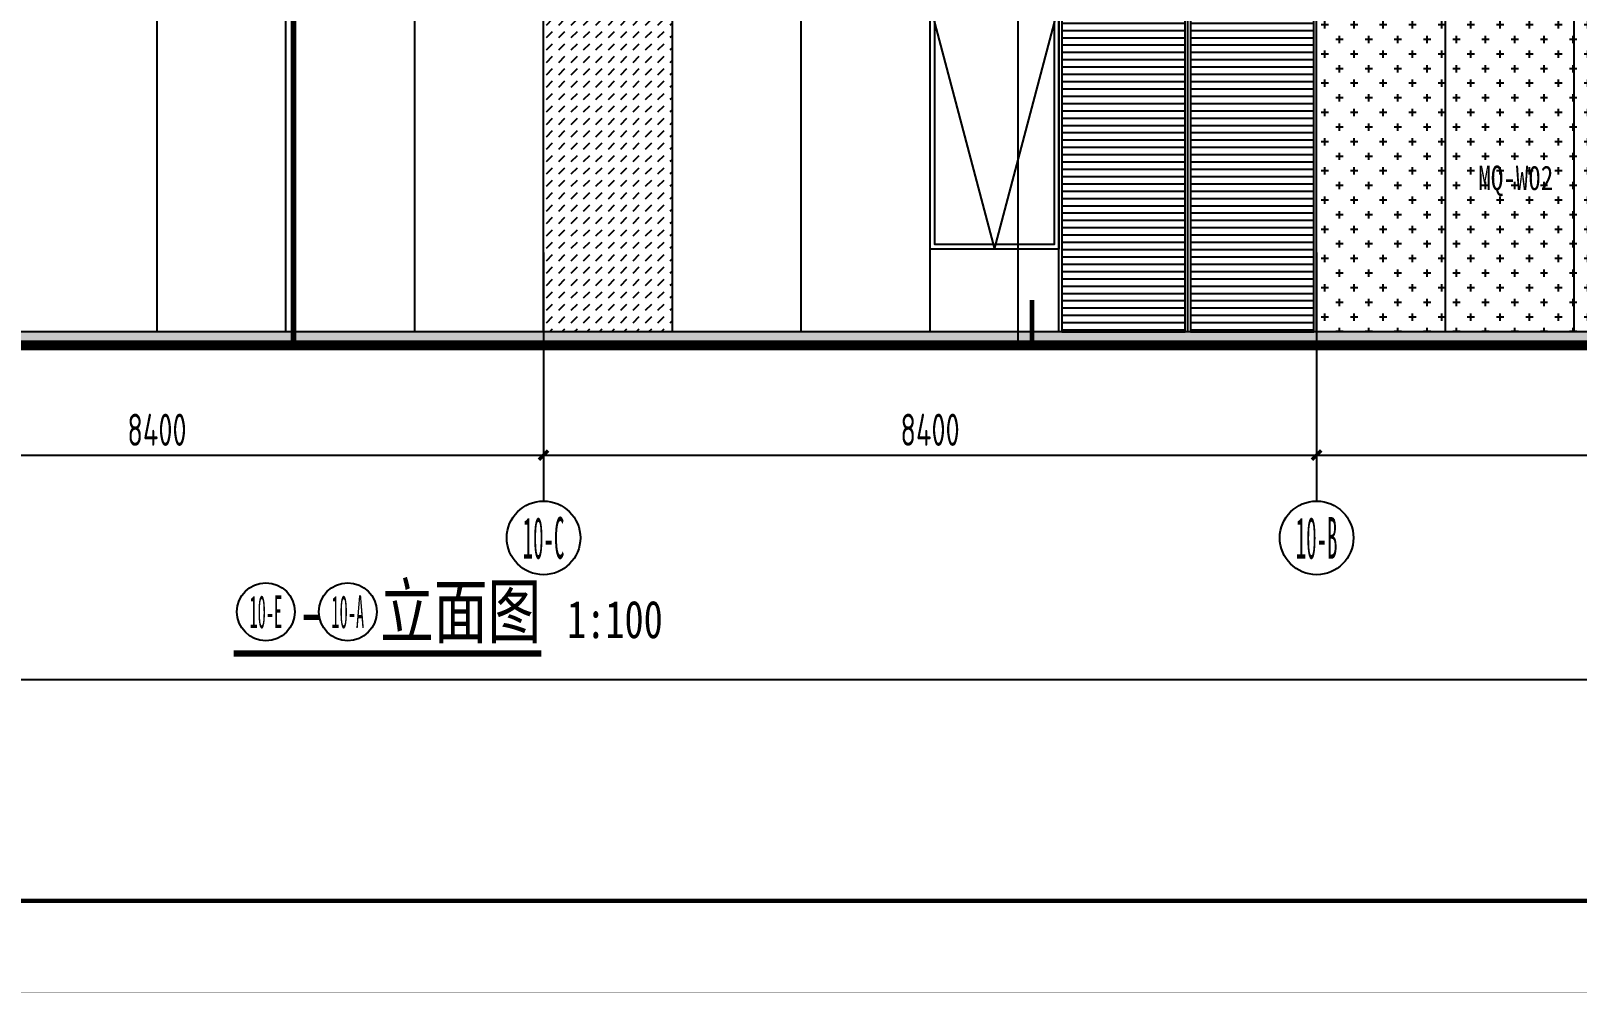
# Model space of a CAD drawing. Extents: x -863035 to 270371, y -8918 to 240488.
# Drawn here: x 170710 to 187510, y 112772 to 123227 of the extents above; entities that cross this region are included whole.
import ezdxf
from ezdxf.enums import TextEntityAlignment as Align

# ---------------------------------------------------------------- set-up
doc = ezdxf.new("R2010")
doc.units = 0
doc.header["$LTSCALE"] = 1000
doc.header["$MEASUREMENT"] = 0
doc.linetypes.add('109-34 轴网$0$L1$0$$AUDIT_BAD_LTYPE1', pattern=[0])
for name, color, linetype in [('01-标注_符号', 200, 'Continuous'), ('01-标注_轴线坐标', 132, 'Continuous'), ('02-TEXT_标注', 130, 'Continuous'), ('02-TEXT_轴号', 7, 'Continuous'), ('05-填充_156', 156, 'Continuous'), ('05-填充_18', 18, 'Continuous'), ('A-C_窗', 140, 'Continuous'), ('AXIS_TEXT', 7, 'Continuous'), ('DIM_SYMB', 3, 'Continuous'), ('E-立面', 255, 'Continuous'), ('E-立面轮廓', 241, 'Continuous')]:
    doc.layers.add(name, color=color, linetype=linetype)
doc.layers.add('04-不打印_辅助线', color=165, linetype='Continuous', plot=False)
doc.styles.add('_TCH_AXIS', font='STXIHEI.TTF')
doc.styles.add('_TCH_DIM_T3', font='ROS1', dxfattribs={"width": 0.75, "bigfont": 'JD'})
doc.styles.add('_TCH_LABEL', font='', dxfattribs={"width": 0.75})
doc.styles.add('COMPLEX', font='COMPLEX')
doc.styles.get("Standard").update_dxf_attribs({"font": 'STXIHEI.TTF', "width": 0.75})
doc.styles.get('_TCH_LABEL').set_extended_font_data('SimSun')
doc.dimstyles.new('_TCH_ARCH&&100', dxfattribs={"dimtxt": 350, "dimasz": 100, "dimexe": 250, "dimexo": 300, "dimgap": 100, "dimtad": 1, "dimdec": 0, "dimzin": 0, "dimdsep": 46, "dimtxsty": '_TCH_DIM_T3', "dimblk": 'ARCHTICK', "dimcen": 0.09, "dimclrt": 7, "dimazin": 2, "dimtfac": 1, "dimtdec": 0, "dimtix": 1, "dimtmove": 2, "dimatfit": 3, "dimfxl": 0, "dimtolj": 1, "dimtzin": 0, "dimarcsym": 0})

# ---------------------------------------------------------------- blocks, each defined once
blk = doc.blocks.new('fdsgdfg')
at = {"layer": 'A-C_窗'}
for points in [[(1400, 2640), (0, 2640)], [(0, 2640), (700, 0), (1400, 2640)], [(1400, 0), (0, 0)]]:
    blk.add_lwpolyline(points, dxfattribs=at)
for points in [[(0, 2640), (1400, 2640), (1400, 0), (0, 0)], [(50, 2590), (1350, 2590), (1350, 50), (50, 50)]]:
    blk.add_lwpolyline(points, close=True, dxfattribs=at)
blk = doc.blocks.new('htgrsjuhytj')
at = {"layer": '04-不打印_辅助线'}
blk.add_lwpolyline([(51086.2, -23718.3), (3570.3, -23718.3)], dxfattribs=at)
at = {"layer": 'E-立面', "linetype": '109-34 轴网$0$L1$0$$AUDIT_BAD_LTYPE1'}
blk.add_lwpolyline([(3570.3, -23818.3), (51063.2, -23818.3)], dxfattribs=at)
at = {"layer": 'E-立面轮廓', "linetype": '109-34 轴网$0$L1$0$$AUDIT_BAD_LTYPE1', "const_width": 100}
blk.add_lwpolyline([(6087.2, -23868.3), (51063.2, -23868.3)], dxfattribs=at)
blk = doc.blocks.new('图框-A1+1-4')
for points, const_width in [([(0, 0), (1051, 0), (1051, 594), (0, 594)], 0.05), ([(976, 584), (25, 584), (25, 10), (976, 10)], 0.5)]:
    blk.add_lwpolyline(points, close=True, dxfattribs=dict(const_width=const_width))
blk = doc.blocks.new('_ArchTick')
at = {"color": 0, "linetype": 'ByBlock', "const_width": 0.4}
blk.add_lwpolyline([(-0.5, -0.5), (0.5, 0.5)], dxfattribs=at)
blk = doc.blocks.new('*D1752')
at = {"layer": '01-标注_轴线坐标', "color": 0, "lineweight": -2, "transparency": 16777216}
for p, q in [((167880, 120818), (167880, 118368)), ((176280, 120818), (176280, 118368)), ((167880, 118618), (176280, 118618))]:
    blk.add_line(p, q, dxfattribs=at)
at = {"layer": 'Defpoints', "color": 0, "transparency": 16777216}
for p in [(167880, 121118), (176280, 121118), (176280, 118618)]:
    blk.add_point(p, dxfattribs=at)
at = {"layer": '01-标注_轴线坐标', "color": 0, "lineweight": -2, "transparency": 16777216, "xscale": 100, "yscale": 100, "zscale": 100, "rotation": 180}
blk.add_blockref('_ArchTick', (167880, 118618), dxfattribs=at)
at = {"layer": '01-标注_轴线坐标', "color": 0, "lineweight": -2, "transparency": 16777216, "xscale": 100, "yscale": 100, "zscale": 100}
blk.add_blockref('_ArchTick', (176280, 118618), dxfattribs=at)
at = {"layer": '01-标注_轴线坐标', "color": 7, "transparency": 16777216, "insert": (172080, 118893), "char_height": 350, "attachment_point": 5, "style": '_TCH_DIM_T3'}
blk.add_mtext('\\A1;8400', dxfattribs=at)
blk = doc.blocks.new('*D1753')
at = {"layer": '01-标注_轴线坐标', "color": 0, "lineweight": -2, "transparency": 16777216}
for p, q in [((176280, 120818), (176280, 118368)), ((184680, 120818), (184680, 118368)), ((176280, 118618), (184680, 118618))]:
    blk.add_line(p, q, dxfattribs=at)
at = {"layer": 'Defpoints', "color": 0, "transparency": 16777216}
for p in [(176280, 121118), (184680, 121118), (184680, 118618)]:
    blk.add_point(p, dxfattribs=at)
at = {"layer": '01-标注_轴线坐标', "color": 0, "lineweight": -2, "transparency": 16777216, "xscale": 100, "yscale": 100, "zscale": 100, "rotation": 180}
blk.add_blockref('_ArchTick', (176280, 118618), dxfattribs=at)
at = {"layer": '01-标注_轴线坐标', "color": 0, "lineweight": -2, "transparency": 16777216, "xscale": 100, "yscale": 100, "zscale": 100}
blk.add_blockref('_ArchTick', (184680, 118618), dxfattribs=at)
at = {"layer": '01-标注_轴线坐标', "color": 7, "transparency": 16777216, "insert": (180480, 118893), "char_height": 350, "attachment_point": 5, "style": '_TCH_DIM_T3'}
blk.add_mtext('\\A1;8400', dxfattribs=at)
blk = doc.blocks.new('*D1754')
at = {"layer": '01-标注_轴线坐标', "color": 0, "lineweight": -2, "transparency": 16777216}
for p, q in [((184680, 120818), (184680, 118368)), ((193080, 120818), (193080, 118368)), ((184680, 118618), (193080, 118618))]:
    blk.add_line(p, q, dxfattribs=at)
at = {"layer": 'Defpoints', "color": 0, "transparency": 16777216}
for p in [(184680, 121118), (193080, 121118), (193080, 118618)]:
    blk.add_point(p, dxfattribs=at)
at = {"layer": '01-标注_轴线坐标', "color": 0, "lineweight": -2, "transparency": 16777216, "xscale": 100, "yscale": 100, "zscale": 100, "rotation": 180}
blk.add_blockref('_ArchTick', (184680, 118618), dxfattribs=at)
at = {"layer": '01-标注_轴线坐标', "color": 0, "lineweight": -2, "transparency": 16777216, "xscale": 100, "yscale": 100, "zscale": 100}
blk.add_blockref('_ArchTick', (193080, 118618), dxfattribs=at)
at = {"layer": '01-标注_轴线坐标', "color": 7, "transparency": 16777216, "insert": (188880, 118893), "char_height": 350, "attachment_point": 5, "style": '_TCH_DIM_T3'}
blk.add_mtext('\\A1;8400', dxfattribs=at)
blk = doc.blocks.new('_AXISO')
blk.add_circle((0, 0), 0.5)
at = {"layer": 'AXIS_TEXT', "style": 'COMPLEX', "width": 1.041667}
blk.add_attdef('A', text='', height=0.56, dxfattribs=at).set_placement((-0.25, -0.28), (0.25, -0.28), align=Align.FIT)

msp = doc.modelspace()

# ---------------------------------------------------------------- hatches: boundary and pattern name
at = {"layer": '05-填充_156'}
h = msp.add_hatch(dxfattribs=at)
h.set_pattern_fill('DASH', color=256, scale=100, angle=135)
h.set_pattern_definition([(45, (188164.69, 158581.99), (4e-14, 134.70384), [95.25, -95.25])])
h.paths.add_polyline_path([(177680.4, 123496.2), (176280.4, 123496.2), (176280.4, 119956.2), (177680.4, 119956.2)])
h = msp.add_hatch(dxfattribs=at)
h.set_pattern_fill('CROSS', color=136, scale=100, angle=90)
h.set_pattern_definition([(90, (-57959.01, 285654.6), (-158.75, 158.75), [79.375, -238.125]), (180, (-57919.32, 285694.28), (-158.75, -158.75), [79.375, -238.125])])
h.paths.add_polyline_path([(190280.4, 123496.2), (184680.4, 123496.2), (184680.4, 119956.2), (190280.4, 119956.2)])
at = {"layer": '05-填充_18'}
h = msp.add_hatch(color=256, dxfattribs=at)
h.dxf.hatch_style = 1
h.paths.add_polyline_path([(156780.4, 119856.2), (195780.4, 119856.2), (195780.4, 119956.2), (156780.4, 119956.2)])
at = {"layer": 'A-C_窗'}
h = msp.add_hatch(dxfattribs=at)
h.set_pattern_fill('ANSI31', color=256, scale=50, angle=315)
h.set_pattern_definition([(0, (540268.56, -27500), (2e-14, 79.375), [])])
h.paths.add_polyline_path([(181910.4, 123496.2), (181910.4, 119956.2), (183250.4, 119956.2), (183250.4, 123496.2)])
h = msp.add_hatch(dxfattribs=at)
h.set_pattern_fill('ANSI31', color=256, scale=50, angle=315)
h.set_pattern_definition([(0, (541668.56, -27500), (2e-14, 79.375), [])])
h.paths.add_polyline_path([(183310.4, 123496.2), (183310.4, 119956.2), (184650.4, 119956.2), (184650.4, 123496.2)])

# ---------------------------------------------------------------- linework, layer by layer
at = {"layer": '02-TEXT_标注', "color": 0}
for centre in [(173262.9, 116915.9), (174153.2, 116915.9)]:
    msp.add_circle(centre, 315, dxfattribs=at)
at = {"layer": '04-不打印_辅助线'}
msp.add_lwpolyline([(147284.7, 143674.5), (204055.1, 143674.5), (204055.1, 116174.5), (147284.7, 116174.5)], close=True, dxfattribs=at)
at = {"layer": 'A-C_窗'}
for points in [[(172080.4, 119956.2), (172080.4, 123496.2)], [(173480.4, 119956.2), (173480.4, 123496.2)], [(174880.4, 119956.2), (174880.4, 123496.2)], [(176280.4, 119956.2), (176280.4, 123496.2)], [(177680.4, 119956.2), (177680.4, 123496.2)], [(179080.4, 119956.2), (179080.4, 123496.2)], [(180480.4, 119956.2), (180480.4, 123496.2)], [(181880.4, 119956.2), (181880.4, 123496.2)], [(183280.4, 119956.2), (183280.4, 123496.2)], [(184680.4, 119956.2), (184680.4, 123496.2)], [(186080.4, 119956.2), (186080.4, 123496.2)], [(187480.4, 119956.2), (187480.4, 123496.2)]]:
    msp.add_lwpolyline(points, dxfattribs=at)
for points in [[(181910.4, 119956.2), (183250.4, 119956.2), (183250.4, 123496.2), (181910.4, 123496.2)], [(183310.4, 119956.2), (184650.4, 119956.2), (184650.4, 123496.2), (183310.4, 123496.2)]]:
    msp.add_lwpolyline(points, close=True, dxfattribs=at)
at = {"layer": 'DIM_SYMB', "color": 0, "const_width": 70}
msp.add_lwpolyline([(172912.9, 116460.9), (176256, 116460.9)], dxfattribs=at)
at = {"layer": 'E-立面', "linetype": '109-34 轴网$0$L1$0$$AUDIT_BAD_LTYPE1'}
msp.add_line((173580.9, 123496.2), (173580.9, 119856.2), dxfattribs=at)
at = {"layer": 'E-立面轮廓', "const_width": 50}
msp.add_lwpolyline([(173555.9, 123496.2), (173555.9, 119806.2)], dxfattribs=at)

# ---------------------------------------------------------------- block references
msp.add_blockref('fdsgdfg', (180480.4, 120856.2))
at = {"layer": '01-标注_轴线坐标'}
ref = msp.add_blockref('_AXISO', (176280.4, 117718.3), dxfattribs=dict(at, xscale=800, yscale=800, zscale=800))
ref.add_attrib('A', '10-C', dxfattribs={"layer": '02-TEXT_轴号', "height": 452.55, "style": '_TCH_AXIS', "width": 0.331558}).set_placement((176054.1, 117492), (176506.7, 117492), align=Align.FIT)
ref = msp.add_blockref('_AXISO', (184680.4, 117718.3), dxfattribs=dict(at, xscale=800, yscale=800, zscale=800))
ref.add_attrib('A', '10-B', dxfattribs={"layer": '02-TEXT_轴号', "height": 452.55, "style": '_TCH_AXIS', "width": 0.370904}).set_placement((184454.1, 117492), (184906.7, 117492), align=Align.FIT)

# ---------------------------------------------------------------- texts
at = {"layer": '02-TEXT_标注', "color": 0, "width": 0.75}
for s, height, p in [('立面图', 570.85, (174503.2, 116635.9)), ('1:100', 407.75, (176536, 116629)), ('-', 570.9, (173612.9, 116635.9))]:
    msp.add_text(s, height=height, dxfattribs=at).set_placement(p)
at = {"layer": '02-TEXT_标注', "color": 0}
for s, width, p, p2 in [('10-E', 0.504049, (173084.7, 116737.7), (173441.1, 116737.7)), ('10-A', 0.456881, (173975, 116737.7), (174331.4, 116737.7))]:
    msp.add_text(s, height=356.38, dxfattribs=dict(at, width=width)).set_placement(p, p2, align=Align.FIT)

# ---------------------------------------------------------------- next in the draw order: block references
msp.add_blockref('htgrsjuhytj', (147284.7, 143674.5))

# ---------------------------------------------------------------- next in the draw order: linework, layer by layer
at = {"layer": '01-标注_符号'}
msp.add_line((181437.9, 119803.5), (181437.9, 142787.2), dxfattribs=at)
at = {"layer": '01-标注_符号', "const_width": 50}
msp.add_lwpolyline([(181587.9, 119803.5), (181587.9, 120303.5)], dxfattribs=at)
at = {"layer": '01-标注_轴线坐标'}
for p, q in [((176280.4, 120818.3), (176280.4, 118118.3)), ((184680.4, 120818.3), (184680.4, 118118.3))]:
    msp.add_line(p, q, dxfattribs=at)

# ---------------------------------------------------------------- next in the draw order: block references
at = {"xscale": 100, "yscale": 100, "zscale": 100}
msp.add_blockref('图框-A1+1-4', (144784.7, 112774.5), dxfattribs=at)

# ---------------------------------------------------------------- next in the draw order: texts
at = {"layer": '01-标注_符号', "color": 7, "style": '_TCH_LABEL', "width": 0.75}
msp.add_text('MQ-W02', height=265.82, dxfattribs=at).set_placement((186437.9, 121497.6))

# ---------------------------------------------------------------- next in the draw order: dimensions: what is measured, and where the dimension line sits
at = {"layer": '01-标注_轴线坐标'}
for p1, p2, picture, middle in [((167880.4, 121118.3), (176280.4, 121118.3), '*D1752', (172080.4, 118893.3)), ((176280.4, 121118.3), (184680.4, 121118.3), '*D1753', (180480.4, 118893.3)), ((184680.4, 121118.3), (193080.4, 121118.3), '*D1754', (188880.4, 118893.3))]:
    dim = msp.add_aligned_dim(p1=p1, p2=p2, distance=-2500, dimstyle='_TCH_ARCH&&100', dxfattribs=at)
    dim.commit()
    dim.dimension.update_dxf_attribs({"geometry": picture, "text_midpoint": middle})

doc.saveas('drawing.dxf')
